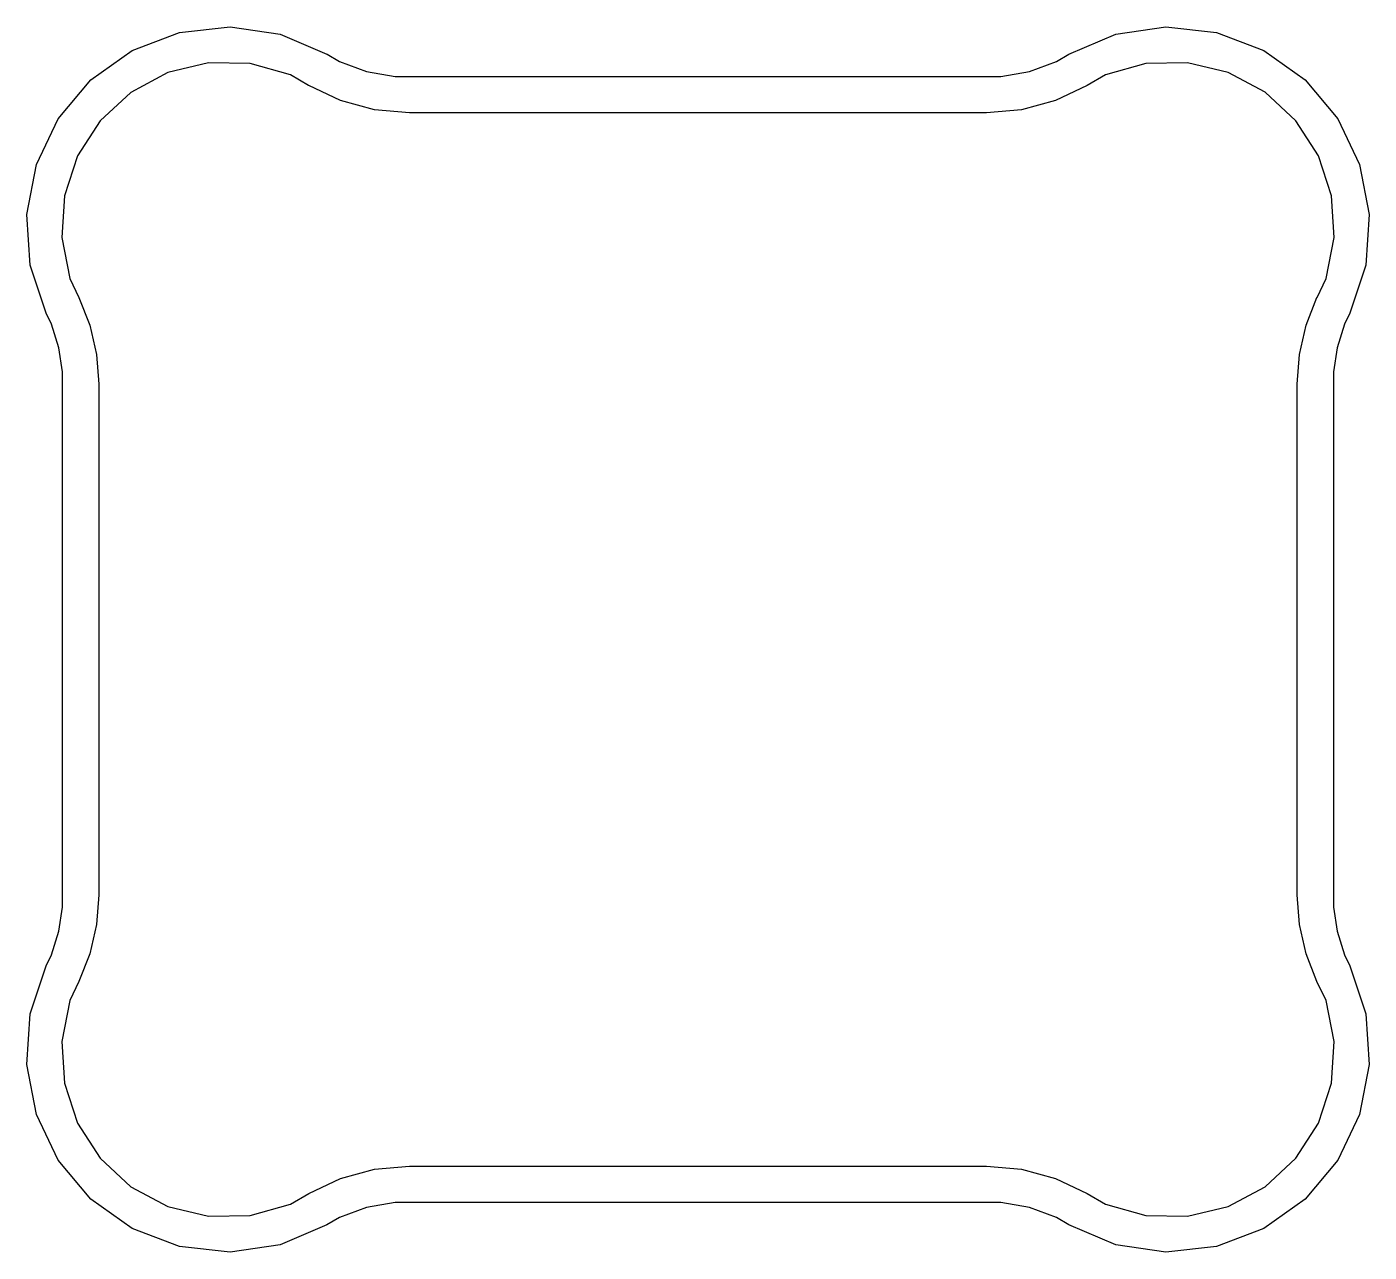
# Model space of a CAD drawing. Extents: x 9 to 292, y -476 to -359.
# Drawn here: x 183.246 to 186.942, y -443.653 to -440.28 of the extents above; entities that cross this region are included whole.
import ezdxf

# ---------------------------------------------------------------- set-up
doc = ezdxf.new("R2010")
doc.units = 0
doc.layers.add('BLACK', color=7, linetype='CONTINUOUS')

msp = doc.modelspace()

# ---------------------------------------------------------------- linework, layer by layer
at = {"layer": 'BLACK', "linetype": 'CONTINUOUS'}
for p, q in [((183.535842, -440.344668), (183.666496, -440.295032)), ((183.666496, -440.295032), (183.805442, -440.279933)), ((183.805442, -440.279933), (183.943708, -440.300347)), ((183.943708, -440.300347), (184.07202, -440.354808)), ((186.11537, -440.354896), (186.244046, -440.300272)), ((186.244046, -440.300272), (186.382336, -440.279849)), ((186.382336, -440.279849), (186.521309, -440.294946)), ((186.521309, -440.294946), (186.651988, -440.344588)), ((183.421918, -440.425635), (183.535842, -440.344668)), ((184.07202, -440.354808), (184.0724, -440.354891)), ((184.0724, -440.354891), (184.072394, -440.354901)), ((184.072394, -440.354901), (184.0724, -440.354892)), ((184.0724, -440.354892), (184.072423, -440.354918)), ((184.072423, -440.354918), (184.106742, -440.374931)), ((184.106742, -440.374931), (184.181376, -440.402388)), ((186.006389, -440.402397), (186.08102, -440.374931)), ((186.08102, -440.374931), (186.115366, -440.354896)), ((186.115366, -440.354896), (186.115367, -440.354897)), ((186.115367, -440.354897), (186.115369, -440.354895)), ((186.115369, -440.354895), (186.11537, -440.354896)), ((186.651988, -440.344588), (186.765933, -440.425568)), ((183.633829, -440.405821), (183.532157, -440.460113)), ((183.745904, -440.37891), (183.633829, -440.405821)), ((183.861143, -440.38112), (183.745904, -440.37891)), ((183.972104, -440.412306), (183.861143, -440.38112)), ((184.021913, -440.441295), (183.972104, -440.412306)), ((184.181376, -440.402388), (184.259668, -440.416329)), ((185.928098, -440.416349), (186.006389, -440.402397)), ((186.215643, -440.412236), (186.165825, -440.441234)), ((186.326627, -440.381038), (186.215643, -440.412236)), ((186.441891, -440.378824), (186.326627, -440.381038)), ((186.553991, -440.405737), (186.441891, -440.378824)), ((186.655686, -440.46004), (186.553991, -440.405737)), ((183.332084, -440.532705), (183.421918, -440.425635)), ((184.021949, -440.441232), (184.021913, -440.441295)), ((184.021944, -440.441242), (184.02195, -440.441233)), ((184.109521, -440.482543), (184.021944, -440.441242)), ((184.02195, -440.441233), (184.021949, -440.441232)), ((184.259668, -440.416329), (184.29943, -440.416361)), ((184.29943, -440.416361), (184.299433, -440.416362)), ((184.299433, -440.416362), (184.299434, -440.416362)), ((184.299434, -440.416362), (185.888339, -440.416362)), ((185.888339, -440.416362), (185.888464, -440.416386)), ((185.888464, -440.416386), (185.928098, -440.416349)), ((186.16582, -440.441233), (186.078254, -440.482542)), ((186.165825, -440.441233), (186.16582, -440.441233)), ((186.165825, -440.441234), (186.165825, -440.441233)), ((186.765933, -440.425568), (186.855786, -440.532657)), ((183.532157, -440.460113), (183.447453, -440.538282)), ((184.202985, -440.507844), (184.109521, -440.482543)), ((186.078254, -440.482542), (185.984794, -440.507856)), ((186.740409, -440.538224), (186.655686, -440.46004)), ((184.299423, -440.516359), (184.202985, -440.507844)), ((184.299434, -440.516362), (184.299423, -440.516359)), ((185.888339, -440.516362), (184.299434, -440.516362)), ((185.888341, -440.516361), (185.888339, -440.516362)), ((185.888343, -440.516362), (185.888341, -440.516361)), ((185.984794, -440.507856), (185.888343, -440.516387)), ((185.888343, -440.516387), (185.888343, -440.516362)), ((183.272139, -440.658962), (183.332084, -440.532705)), ((183.447453, -440.538282), (183.385189, -440.635277)), ((186.802687, -440.63524), (186.740409, -440.538224)), ((186.855786, -440.532657), (186.915741, -440.658937)), ((183.245956, -440.796252), (183.272139, -440.658962)), ((183.385189, -440.635277), (183.349386, -440.744835)), ((186.838498, -440.744822), (186.802687, -440.63524)), ((186.915741, -440.658937), (186.941928, -440.796252)), ((183.349386, -440.744835), (183.342355, -440.859881)), ((186.84553, -440.859893), (186.838498, -440.744822)), ((183.255226, -440.935709), (183.245956, -440.796252)), ((186.941928, -440.796252), (186.932655, -440.935734)), ((183.342355, -440.859881), (183.364551, -440.972984)), ((186.823327, -440.97302), (186.84553, -440.859893)), ((183.299347, -441.068317), (183.255226, -440.935709)), ((186.932655, -440.935734), (186.88852, -441.068375)), ((183.364551, -440.972984), (183.389455, -441.024955)), ((186.79856, -441.024699), (186.823327, -440.97302)), ((183.389455, -441.024955), (183.389455, -441.024956)), ((183.389455, -441.024956), (183.389455, -441.024957)), ((183.389455, -441.024957), (183.389456, -441.024958)), ((183.389456, -441.024958), (183.389455, -441.024958)), ((183.389455, -441.024958), (183.419463, -441.101456)), ((186.768298, -441.101453), (186.798309, -441.024951)), ((186.798309, -441.024951), (186.798317, -441.024955)), ((186.798317, -441.024955), (186.79856, -441.024699)), ((183.299348, -441.068324), (183.299347, -441.068317)), ((183.313971, -441.098702), (183.299348, -441.068324)), ((186.8884, -441.06835), (186.873791, -441.098699)), ((186.888422, -441.068328), (186.8884, -441.06835)), ((186.88852, -441.068375), (186.888422, -441.068328)), ((183.333839, -441.163138), (183.313971, -441.098702)), ((183.419463, -441.101456), (183.437745, -441.181569)), ((186.750021, -441.181572), (186.768298, -441.101453)), ((186.873791, -441.098699), (186.853926, -441.163131)), ((183.34389, -441.229813), (183.333839, -441.163138)), ((183.437745, -441.181569), (183.443893, -441.263511)), ((186.743885, -441.263518), (186.750021, -441.181572)), ((186.853926, -441.163131), (186.843883, -441.229804)), ((183.343892, -441.263488), (183.34389, -441.229813)), ((186.843883, -441.229804), (186.843885, -441.263516)), ((183.343887, -441.263519), (183.343892, -441.263488)), ((183.343887, -442.669194), (183.343887, -441.263519)), ((183.443887, -441.263511), (183.443886, -441.263514)), ((183.443886, -441.263514), (183.443887, -441.263519)), ((183.443893, -441.263511), (183.443887, -441.263511)), ((183.443887, -441.263519), (183.443887, -442.669203)), ((186.743885, -441.263519), (186.743885, -441.263518)), ((186.743885, -442.669203), (186.743885, -441.263519)), ((186.843885, -441.263516), (186.843884, -441.263517)), ((186.843884, -441.263517), (186.843885, -441.263519)), ((186.843885, -441.263519), (186.843885, -442.669203)), ((183.33383, -442.769584), (183.343883, -442.702908)), ((183.343883, -442.702908), (183.343887, -442.669194)), ((183.443887, -442.669214), (183.437736, -442.751154)), ((183.443887, -442.669203), (183.443885, -442.669209)), ((183.443885, -442.669209), (183.443887, -442.669214)), ((186.750025, -442.751151), (186.743885, -442.669203)), ((186.843885, -442.669203), (186.843884, -442.702915)), ((186.843884, -442.702915), (186.85393, -442.769587)), ((183.313963, -442.834019), (183.33383, -442.769584)), ((183.437736, -442.751154), (183.419455, -442.831264)), ((186.768305, -442.831269), (186.750025, -442.751151)), ((186.85393, -442.769587), (186.873798, -442.834019)), ((183.299341, -442.864398), (183.313963, -442.834019)), ((183.419455, -442.831264), (183.389455, -442.907748)), ((186.798318, -442.90777), (186.768305, -442.831269)), ((186.873798, -442.834019), (186.888422, -442.864394)), ((183.255235, -442.997027), (183.299323, -442.864572)), ((183.299323, -442.864572), (183.299347, -442.864401)), ((183.299347, -442.864401), (183.299341, -442.864398)), ((186.888422, -442.864394), (186.888422, -442.864397)), ((186.888422, -442.864397), (186.932568, -442.997015)), ((183.389479, -442.907787), (183.364566, -442.95976)), ((183.389457, -442.907763), (183.389452, -442.907767)), ((183.389452, -442.907767), (183.389452, -442.907774)), ((183.389452, -442.907774), (183.389479, -442.907787)), ((183.389455, -442.907748), (183.389453, -442.907761)), ((183.389453, -442.907761), (183.389457, -442.907763)), ((186.798321, -442.907773), (186.798318, -442.90777)), ((186.823236, -442.959748), (186.798321, -442.907773)), ((183.364566, -442.95976), (183.342355, -443.072871)), ((186.845451, -443.072863), (186.823236, -442.959748)), ((183.24595, -443.136496), (183.255235, -442.997027)), ((186.932568, -442.997015), (186.941856, -443.136489)), ((183.342355, -443.072871), (183.349375, -443.187928)), ((186.838431, -443.187925), (186.845451, -443.072863)), ((183.272124, -443.273801), (183.24595, -443.136496)), ((186.941856, -443.136489), (186.915683, -443.2738)), ((183.349375, -443.187928), (183.385174, -443.297499)), ((186.802631, -443.297501), (186.838431, -443.187925)), ((183.332066, -443.400073), (183.272124, -443.273801)), ((186.915683, -443.2738), (186.855739, -443.400078)), ((183.385174, -443.297499), (183.447439, -443.394507)), ((186.740364, -443.394512), (186.802631, -443.297501)), ((183.421905, -443.507157), (183.332066, -443.400073)), ((183.447439, -443.394507), (183.532148, -443.472684)), ((186.65565, -443.472693), (186.740364, -443.394512)), ((186.855739, -443.400078), (186.765896, -443.507164)), ((184.10953, -443.450195), (184.20299, -443.4249)), ((184.20299, -443.4249), (184.299223, -443.416402)), ((184.299223, -443.416402), (184.299434, -443.416361)), ((184.299434, -443.416361), (185.888338, -443.416361)), ((185.888338, -443.416361), (185.88834, -443.416361)), ((185.88834, -443.416361), (185.888342, -443.416361)), ((185.888342, -443.416361), (185.984789, -443.42489)), ((185.984789, -443.42489), (186.078246, -443.450199)), ((183.532148, -443.472684), (183.63383, -443.526983)), ((184.021955, -443.491488), (184.10953, -443.450195)), ((186.078246, -443.450199), (186.165768, -443.491479)), ((186.553964, -443.526992), (186.65565, -443.472693)), ((183.535837, -443.588133), (183.421905, -443.507157)), ((183.972134, -443.520484), (184.021946, -443.491489)), ((184.021946, -443.49149), (184.021952, -443.491488)), ((184.021946, -443.491489), (184.021946, -443.49149)), ((184.021952, -443.491488), (184.021954, -443.491487)), ((184.021954, -443.491487), (184.021955, -443.491488)), ((184.25967, -443.516416), (184.18138, -443.530354)), ((184.299431, -443.516384), (184.25967, -443.516416)), ((184.299432, -443.51636), (184.299431, -443.516361)), ((184.299431, -443.516361), (184.299431, -443.516384)), ((184.299434, -443.516361), (184.299432, -443.51636)), ((185.888334, -443.516361), (184.299434, -443.516361)), ((185.928096, -443.516398), (185.888334, -443.516361)), ((186.006385, -443.530348), (185.928096, -443.516398)), ((186.165768, -443.491479), (186.165823, -443.491492)), ((186.165823, -443.491492), (186.165824, -443.491491)), ((186.165824, -443.491491), (186.165825, -443.491492)), ((186.165825, -443.491492), (186.165828, -443.491493)), ((186.165828, -443.491493), (186.165833, -443.491484)), ((186.165833, -443.491484), (186.215645, -443.520482)), ((186.765896, -443.507164), (186.651958, -443.588143)), ((183.63383, -443.526983), (183.745915, -443.553894)), ((183.745915, -443.553894), (183.861165, -443.55168)), ((183.861165, -443.55168), (183.972134, -443.520484)), ((184.18138, -443.530354), (184.106747, -443.557806)), ((186.081016, -443.55781), (186.006385, -443.530348)), ((186.215645, -443.520482), (186.326618, -443.551684)), ((186.326618, -443.551684), (186.441873, -443.553901)), ((186.441873, -443.553901), (186.553964, -443.526992)), ((183.666503, -443.637773), (183.535837, -443.588133)), ((184.072376, -443.577837), (183.94374, -443.632447)), ((184.072398, -443.577833), (184.072376, -443.577837)), ((184.106747, -443.557806), (184.072398, -443.577833)), ((186.115363, -443.577842), (186.081016, -443.55781)), ((186.11537, -443.577829), (186.115363, -443.577842)), ((186.115425, -443.577841), (186.11537, -443.577829)), ((186.244037, -443.632447), (186.115425, -443.577841)), ((186.651958, -443.588143), (186.521286, -443.637782)), ((183.805463, -443.65287), (183.666503, -443.637773)), ((183.94374, -443.632447), (183.805463, -443.65287)), ((186.38232, -443.652875), (186.244037, -443.632447)), ((186.521286, -443.637782), (186.38232, -443.652875))]:
    msp.add_line(p, q, dxfattribs=at)

doc.saveas('drawing.dxf')
